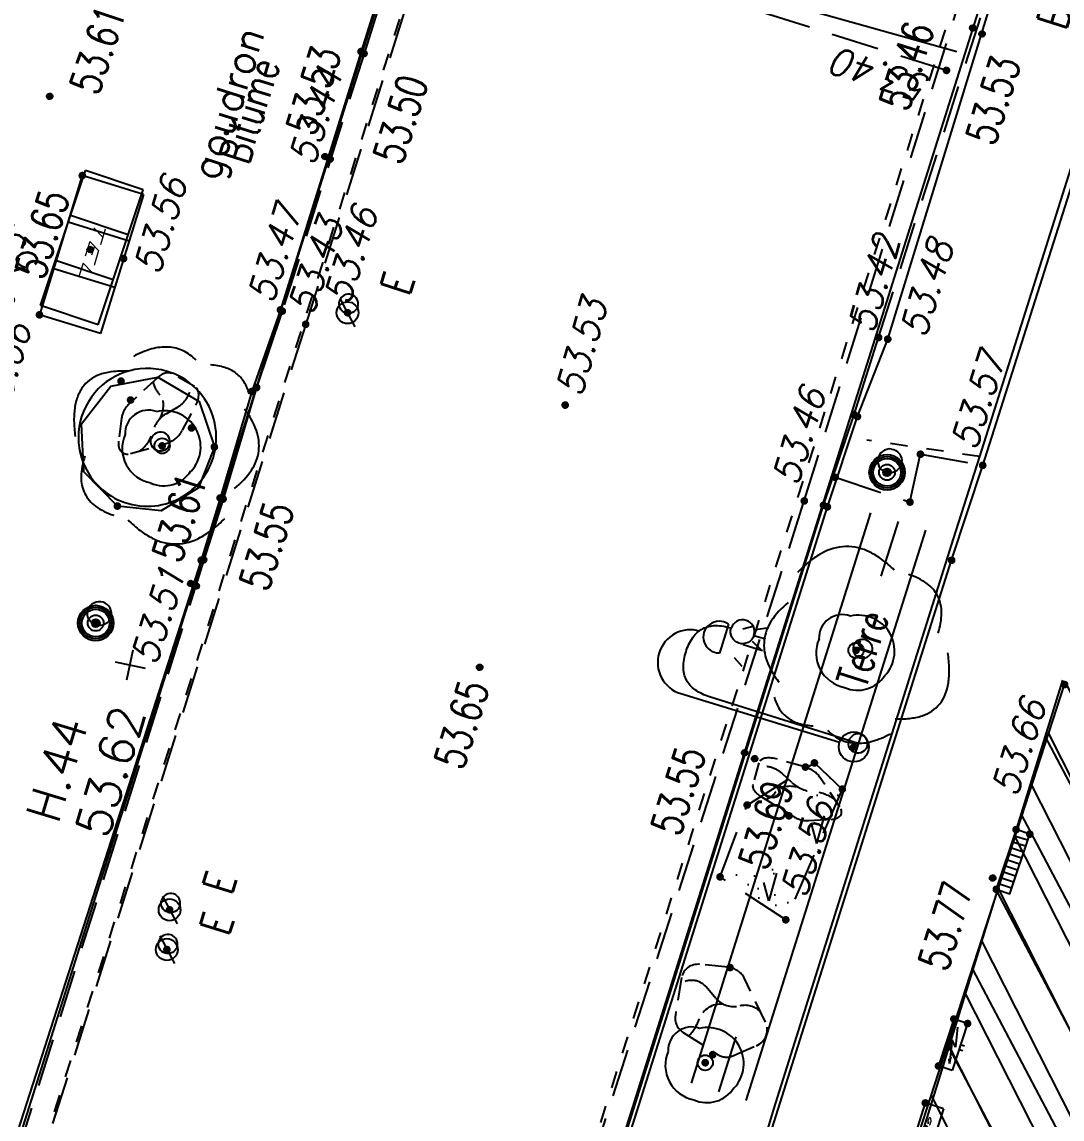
# Model space of a CAD drawing. Extents: x 661843 to 662062, y 6866352 to 6866909.
# Drawn here: x 661997.71 to 662008.56, y 6866813.53 to 6866824.98 of the extents above; entities that cross this region are included whole.
import ezdxf
from ezdxf.enums import TextEntityAlignment as Align

# ---------------------------------------------------------------- set-up
doc = ezdxf.new("R2010")
doc.units = 0
for name, pattern in [('CACHE', [0.375, 0.25, -0.125]), ('CONTINU', [0]), ('DISCONTINU', [0.75, 0.5, -0.25]), ('JSI_MCL0', [1, 0.5, 0.5]), ('JSI_TCO', [1, 0.5, 0.5]), ('JSI_TCO2', [1, 0.5, 0.5]), ('JSI_TIC', [0.2, 0.08, 0.01, -0.1, 0.01])]:
    doc.linetypes.add(name, pattern=pattern)
doc.layers.get('0').update_dxf_attribs({"linetype": 'CONTINUOUS'})
for name, color, linetype in [('ALTI', 140, 'CONTINUOUS'), ('BATI', 6, 'CONTINUOUS'), ('BORDURE', 7, 'CONTINU'), ('GEO_AEP_S', 4, 'CONTINUOUS'), ('GEO_ALTI-PIC', 7, 'CONTINUOUS'), ('GEO_ALTI-PIC_SANSZ', 30, 'CONTINUOUS'), ('GEO_ALTICOT', 7, 'CONTINUOUS'), ('GEO_ARBRES', 3, 'CONTINUOUS'), ('GEO_BATI_DUR', 44, 'CONTINUOUS'), ('GEO_BATI_HACHURE', 44, 'CONTINUOUS'), ('GEO_BORDURE', 7, 'CONTINUOUS'), ('GEO_CHANGE_REVET', 252, 'DISCONTINU'), ('GEO_CHANGE_REVET_TEXTE', 252, 'CONTINUOUS'), ('GEO_ECL_S', 30, 'CONTINUOUS'), ('GEO_EDF_S', 1, 'CONTINUOUS'), ('GEO_GDF_S', 30, 'CONTINUOUS'), ('GEO_HAIE_BORD', 3, 'DISCONTINU'), ('GEO_HAIE_S', 3, 'CONTINUOUS'), ('GEO_LIGNE_PARKING', 252, 'DISCONTINU'), ('GEO_MOB_URB_S', 7, 'CONTINUOUS'), ('GEO_ROCHER', 252, 'CACHE'), ('GEO_SOUPIRAIL', 42, 'CONTINUOUS'), ('GEO_TEL_S', 6, 'CONTINUOUS'), ('GEO_TROTTOIR_BAS', 7, 'CONTINUOUS'), ('GEO_TROTTOIR_BATEAU', 7, 'DISCONTINU'), ('GEO_TROTTOIR_HAUT', 252, 'CONTINUOUS'), ('HACHURE', 7, 'CONTINUOUS'), ('MARQUAGE', 7, 'CONTINUOUS'), ('MOB', 6, 'CONTINUOUS'), ('NUMEROS', 1, 'CONTINUOUS'), ('OBJDIVERS', 104, 'CONTINUOUS'), ('OBJEAU', 4, 'CONTINUOUS'), ('OBJEP', 220, 'CONTINUOUS'), ('POINTS-POLYGO', 7, 'CONTINUOUS'), ('POLYGO', 240, 'CONTINUOUS'), ('TEXTE', 7, 'CONTINUOUS'), ('VEGETATION', 3, 'CONTINUOUS'), ('VOIRIE', 7, 'CONTINUOUS'), ('Z', 4, 'CONTINUOUS')]:
    doc.layers.add(name, color=color, linetype=linetype)
doc.styles.add('36-2', font='romans.shx', dxfattribs={"height": 0.36})
doc.styles.add('ROMANS', font='romans.shx', dxfattribs={"width": 0.95, "oblique": 13.5, "height": 5})
doc.styles.get("Standard").update_dxf_attribs({"font": 'romans.shx'})
doc.linetypes.add('JSI_HAIED', pattern='A,0.48,0.06,-0.1,[138,jsi_form.shx,S=0.05,R=0,X=-0.1,Y=0],0.06', length=0.7)
doc.linetypes.add('JSI_HAIEG', pattern='A,0.48,0.06,-0.1,[137,jsi_form.shx,S=0.05,R=0,X=-0.1,Y=0],0.06', length=0.7)
doc.linetypes.add('JSI_MUD', pattern='A,0.0001,[130,jsi_form.shx,S=0.5,R=0,X=0.875,Y=0],-0.75', length=0.7501)
doc.linetypes.add('JSI_MUG', pattern='A,0.0001,[130,jsi_form.shx,S=0.5,R=0,X=-0.125,Y=0],-0.75', length=0.7501)

# ---------------------------------------------------------------- blocks, each defined once
blk = doc.blocks.new('PTTOPO')
at = {"color": 0, "const_width": 0.04}
blk.add_lwpolyline([(0, 0.02, 1), (0, -0.02, 1)], format="xyb", close=True, dxfattribs=at)
at = {"color": 0}
blk.add_point((0, 0), dxfattribs=at)
at = {"layer": 'GEO_ALTICOT', "style": 'ROMANS', "oblique": 13.5, "width": 0.95}
blk.add_attdef('ALT', text='', height=0.28, dxfattribs=at).set_placement((0.1, -0.1), align=Align.TOP_LEFT)
blk = doc.blocks.new('P915', base_point=(80.25, 33))
for radius in [0.247, 0.22, 0.192, 0.11, 0.055]:
    blk.add_circle((80.25, 33), radius)
blk = doc.blocks.new('P401')
blk.add_circle((0, 0), 0.1062)
for centre, radius, start, end in [((-0.054, 0.054), 0.4878, 83.66, 186.35), ((0.108, 0.2322), 0.3258, 357.14, 109.34), ((0, -0.0378), 0.5004, 244.27, 30.44), ((-0.0972, -0.054), 0.4464, 173.05, 254.63)]:
    blk.add_arc(centre, radius, start, end)
blk = doc.blocks.new('P501', base_point=(67.75, 30))
for p, q in [((67.75, 30.209), (67.75, 32.519)), ((68.869, 32.169), (68.449, 32.169)), ((68.449, 31.959), (68.365, 31.819)), ((68.869, 31.959), (68.953, 31.819)), ((68.659, 31.889), (68.659, 31.609))]:
    blk.add_line(p, q)
blk.add_circle((67.75, 30), 0.209)
for centre, radius, start, end in [((68.205, 32.52), 0.454, 0.01, 180), ((68.66, 32.24), 0.221, 341.57, 198.44)]:
    blk.add_arc(centre, radius, start, end)
blk = doc.blocks.new('P210')
at = {"layer": 'GEO_ROCHER', "linetype": 'CACHE'}
for p, q in [((0.525, 0.474), (0.088, 0.169)), ((0.968, 0.21), (0.804, 0.429)), ((0.818, -0.346), (0.987, 0.048)), ((0.001, -0.021), (0.031, -0.315)), ((0.371, -0.082), (0.266, -0.205)), ((0.215, -0.475), (0.649, -0.462))]:
    blk.add_line(p, q, dxfattribs=at)
for centre, radius, start, end in [((0.642, 0.308), 0.203, 36.7123, 124.9313), ((0.594, 0.275), 0.215, 144.1733, 206.9533), ((0.206, 0), 0.206, 124.9313, 185.91), ((0.193, 0.071), 0.235, 319.4796, 26.9533), ((0.837, 0.112), 0.163, 336.8774, 36.7123), ((0.667, 0.041), 0.252, 188.1633, 262.2943), ((0.41, -0.328), 0.189, 139.4796, 230.284), ((0.559, -0.761), 0.557, 59.0334, 82.2943), ((0.209, -0.296), 0.179, 185.91, 271.7277), ((0.643, -0.271), 0.191, 271.7277, 336.8774)]:
    blk.add_arc(centre, radius, start, end, dxfattribs=at)
blk = doc.blocks.new('P322')
for p, q in [((0, 1), (1, 1)), ((0, 1), (0, 0)), ((1, 1), (1, 0)), ((0, 0), (1, 0))]:
    blk.add_line(p, q)
at = {"flags": 128}
for points in [[(0.45, 1), (0.45, 1.28)], [(0.55, 1), (0.55, 1.28)]]:
    blk.add_lwpolyline(points, dxfattribs=at)
at = {"style": 'ROMANS', "oblique": 13.5, "width": 0.95}
blk.add_text('GDF', height=0.2, dxfattribs=at).set_placement((0.205, 0.413))
blk = doc.blocks.new('P337')
for p, q in [((0, 1), (1, 1)), ((0, 1), (0, 0)), ((1, 1), (1, 0)), ((0.133, 0.423), (0.532, 0.713)), ((0.532, 0.713), (0.41, 0.338)), ((0.41, 0.338), (0.885, 0.683)), ((0.885, 0.683), (0.743, 0.637)), ((0.885, 0.683), (0.797, 0.562)), ((0, 0), (1, 0))]:
    blk.add_line(p, q)
at = {"flags": 128}
for points in [[(0.45, 1), (0.45, 1.28)], [(0.55, 1), (0.55, 1.28)]]:
    blk.add_lwpolyline(points, dxfattribs=at)
blk = doc.blocks.new('P347')
blk.add_lwpolyline([(0, 0), (1, 0), (1, 1), (0, 1)], close=True)
at = {"flags": 128}
for points in [[(0.1, 0.1), (0.1, 0.9)], [(0.2, 0.1), (0.2, 0.9)], [(0.3, 0.1), (0.3, 0.9)], [(0.4, 0.1), (0.4, 0.9)], [(0.5, 0.1), (0.5, 0.9)], [(0.6, 0.1), (0.6, 0.9)], [(0.7, 0.1), (0.7, 0.9)], [(0.8, 0.1), (0.8, 0.9)], [(0.9, 0.1), (0.9, 0.9)]]:
    blk.add_lwpolyline(points, dxfattribs=at)
blk = doc.blocks.new('P091', base_point=(30.25, 66))
blk.add_line((30.326, 66.076), (30.172, 65.922))
blk.add_circle((30.25, 66), 0.076)
blk = doc.blocks.new('P383')
for p, q in [((0, 1), (1, 1)), ((0, 1), (0, 0)), ((0.333, 0), (0.333, 1)), ((0.666, 0), (0.666, 1)), ((1, 1), (1, 0)), ((0, 0), (1, 0))]:
    blk.add_line(p, q)
at = {"style": 'ROMANS', "oblique": 13.5, "width": 0.95}
blk.add_text('TEL', height=0.2, dxfattribs=at).set_placement((0.2543, 0.4135))
blk = doc.blocks.new('$B_200')
at = {"color": 0, "linetype": 'BYBLOCK', "flags": 128}
for points in [[(0, -0.5, -0.414214), (-0.5, 0, -0.414214), (0, 0.5)], [(0, -0.5, 0.414214), (0.5, 0, 0.414214), (0, 0.5)]]:
    blk.add_lwpolyline(points, format="xyb", dxfattribs=at)
blk = doc.blocks.new('$B_220')
at = {"color": 0, "linetype": 'BYBLOCK', "flags": 128}
for points in [[(0.2972, 0.2716, 0.039633), (0.2729, 0.3437, 0.053426), (0.2409, 0.4008, 0.147584), (0.1538, 0.4704, 0.071882), (0.0987, 0.4828, 0.058066), (0.0359, 0.4803, 0.043501), (-0.0346, 0.4629, 0.032041), (-0.1128, 0.4306)], [(-0.195, 0.3513, 0.077685), (-0.3026, 0.3364, 0.115926), (-0.3794, 0.2917, 0.119307), (-0.4255, 0.2171, 0.082378), (-0.4409, 0.1128)], [(0.4613, -0.0462, 0.087593), (0.487, 0.0333, 0.096392), (0.4819, 0.1128, 0.080457), (0.446, 0.1922, 0.056881), (0.3794, 0.2716)], [(-0.4409, 0.0334, 0.03619), (-0.4742, -0.0436, 0.046233), (-0.4922, -0.1156, 0.121403), (-0.4819, -0.2447, 0.119181), (-0.4102, -0.354, 0.044648), (-0.3512, -0.4012, 0.034835), (-0.2769, -0.4434)], [(0.3794, -0.3641, 0.076898), (0.4306, -0.3193, 0.090424), (0.4613, -0.2646, 0.083207), (0.4715, -0.2001, 0.062964), (0.4613, -0.1256)], [(-0.1128, -0.4434, 0.078382), (0.005, -0.498, 0.113914), (0.1127, -0.503, 0.115194), (0.21, -0.4583, 0.080222), (0.2972, -0.3641)]]:
    blk.add_lwpolyline(points, format="xyb", dxfattribs=at)
blk = doc.blocks.new('$Y_001')
at = {"color": 0, "linetype": 'BYBLOCK', "flags": 128}
for points in [[(0, -0.5), (0, 0.5)], [(-0.5, 0), (0.5, 0)]]:
    blk.add_lwpolyline(points, dxfattribs=at)
blk = doc.blocks.new('TCPOINT')
at = {"color": 0}
blk.add_point((0, 0), dxfattribs=at)
at = {"layer": 'NUMEROS', "style": '36-2'}
blk.add_attdef('MAT', (0.1, 0.1), '', height=0.36, dxfattribs=at)
at = {"layer": 'Z', "style": 'ROMANS'}
blk.add_attdef('ALT', text='', height=0.36, dxfattribs=at).set_placement((0.1, -0.1), align=Align.TOP_LEFT)
blk = doc.blocks.new('$B_130')
at = {"color": 0, "linetype": 'BYBLOCK', "flags": 128}
for points in [[(0, 0), (0, 0.8125, -0.08), (0.0117, 0.8945, -0.117647), (0.0469, 0.9531, -0.117647), (0.1055, 0.9883, -0.08), (0.1875, 1, -0.08), (0.2695, 0.9883, -0.117647), (0.3281, 0.9531, -0.117647), (0.3633, 0.8945, -0.08), (0.375, 0.8125)], [(0.375, 0.6875, -0.414214), (0.3125, 0.75, -0.414214), (0.375, 0.8125)], [(0.375, 0.6875, 0.414214), (0.4375, 0.75, 0.414214), (0.375, 0.8125)]]:
    blk.add_lwpolyline(points, format="xyb", dxfattribs=at)
for points in [[(0.3438, 0.6875), (0.3125, 0.625)], [(0.375, 0.6875), (0.375, 0.625)], [(0.4063, 0.6875), (0.4375, 0.625)]]:
    blk.add_lwpolyline(points, dxfattribs=at)
blk = doc.blocks.new('$B_001')
at = {"color": 0, "linetype": 'BYBLOCK', "flags": 128}
for points in [[(0, 0), (0, 1)], [(0, 1), (1, 1)], [(1, 0), (1, 1)], [(0, 0), (1, 0)]]:
    blk.add_lwpolyline(points, dxfattribs=at)
blk = doc.blocks.new('$B_210')
at = {"linetype": 'CONTINUOUS'}
blk.add_hatch(color=0, dxfattribs=at).paths.add_polyline_path([(0, -0.5, -1), (0, 0.5, -1)])
at = {"color": 0, "linetype": 'BYBLOCK', "flags": 128}
blk.add_lwpolyline([(0, -0.5, -1), (0, 0.5, -1)], format="xyb", close=True, dxfattribs=at)

msp = doc.modelspace()

# ---------------------------------------------------------------- hatches: boundary and pattern name
at = {"layer": 'GEO_BATI_HACHURE'}
h = msp.add_hatch(dxfattribs=at)
h.set_pattern_fill('_U', color=256, scale=0.4, angle=116.8693, style=0, pattern_type=0)
h.set_pattern_definition([(116.869284319, (0, 0), (-0.356815978825, -0.180782624317), [])])
h.paths.add_polyline_path([(662008.079, 6866810.018), (662006.177, 6866810.635), (662008.586, 6866818.061), (662010.488, 6866817.444)])
at = {"layer": 'GEO_HAIE_S'}
h = msp.add_hatch(dxfattribs=at)
h.set_pattern_fill('BROUSS', color=256, scale=0.2, style=0)
h.set_pattern_definition([(74.475889, (0, 0), (-0.5000000001, 1.80000000067), [0.3, -1.56815417]), (74.475889, (0.5, 0.6), (-0.5000000001, 1.80000000067), [0.3, -1.56815417]), (74.475889, (1, 1.2), (-0.5000000001, 1.80000000067), [0.3, -1.56815417]), (105.524111, (0, 0), (-1.00000000041, 5e-11), [0.2, -1.66815417]), (105.524111, (0.5, 0.6), (-1.00000000041, 5e-11), [0.2, -1.66815417]), (105.524111, (1, 1.2), (-1.00000000041, 5e-11), [0.2, -1.66815417]), (0, (0.0604, 0.0645), (0.5, 0.6), [0, -1]), (0, (0.19574, 0.1429), (0.5, 0.6), [0, -1]), (0, (0.1562, 0.2507), (0.5, 0.6), [0, -1]), (0, (0.3103, 0.2654), (0.5, 0.6), [0, -1]), (0, (0.21864, 0.5055), (0.5, 0.6), [0, -1]), (0, (0.0491, 0.28726), (0.5, 0.6), [0, -1]), (0, (0.0375, 0.3291), (0.5, 0.6), [0, -1]), (0, (0.0042, 0.5055), (0.5, 0.6), [0, -1]), (0, (-0.1041, 0.0351), (0.5, 0.6), [0, -1]), (0, (-0.1145, 0.1331), (0.5, 0.6), [0, -1]), (0, (-0.1957, 0.0253), (0.5, 0.6), [0, -1]), (0, (-0.21654, 0.1723), (0.5, 0.6), [0, -1]), (0, (-0.1499, 0.2654), (0.5, 0.6), [0, -1]), (0, (-0.177, 0.3585), (0.5, 0.6), [0, -1]), (0, (-0.2561, 0.4761), (0.5, 0.6), [0, -1]), (0, (-0.0541, 0.3878), (0.5, 0.6), [0, -1]), (0, (-0.3373, 0.2752), (0.5, 0.6), [0, -1]), (0, (-0.36646, 0.089), (0.5, 0.6), [0, -1]), (0, (-0.1498, -0.05796), (0.5, 0.6), [0, -1]), (0, (-0.0208, -0.09716), (0.5, 0.6), [0, -1]), (0, (-0.10826, -0.20494), (0.5, 0.6), [0, -1]), (0, (0.2103, -0.19514), (0.5, 0.6), [0, -1]), (0, (0.0729, -0.04326), (0.5, 0.6), [0, -1]), (0, (0.19574, -0.01386), (0.5, 0.6), [0, -1])])
h.paths.add_polyline_path([(662005.676, 6866815.606), (662004.99, 6866816.054), (662005.273, 6866816.804), (662005.975, 6866817.243), (662006.266, 6866816.97)])
at = {"layer": 'HACHURE', "linetype": 'CONTINUOUS', "ltscale": 2}
h = msp.add_hatch(dxfattribs=at)
h.set_pattern_fill('_USER', color=256, scale=0.6, angle=117.7717, style=0, pattern_type=0)
h.set_pattern_definition([(117.77167, (661958.265, 6866695.073), (-0.5308869, -0.2795696), [])])
h.paths.add_polyline_path([(662008.564, 6866818.106), (662011.429, 6866817.218), (662009.132, 6866809.81), (662006.267, 6866810.699)])

# ---------------------------------------------------------------- linework, layer by layer
at = {"layer": 'BATI', "linetype": 'JSI_TCO2', "ltscale": 2, "elevation": 57.333, "flags": 128}
msp.add_lwpolyline([(662008.564, 6866818.106), (662006.267, 6866810.699)], dxfattribs=at)
at = {"layer": 'BORDURE', "linetype": 'JSI_TCO', "ltscale": 2, "elevation": 57.333, "flags": 128}
for points in [[(661995.958, 6866807.887), (662005.734, 6866838.844), (662008.226, 6866846.67), (662010.896, 6866855.209), (662018.944, 6866880.767), (662026.904, 6866905.856)], [(662016.739, 6866853.806), (662002.545, 6866808.796), (662000.067, 6866800.869)], [(662010.747, 6866830.09), (662007.699, 6866820.441), (662007.424, 6866819.583)], [(662007.424, 6866819.583), (662005.549, 6866813.63)], [(662005.549, 6866813.63), (662004.903, 6866811.484), (662003.848, 6866812.187)]]:
    msp.add_lwpolyline(points, dxfattribs=at)
msp.add_lwpolyline([(661998.46, 6866820.182, 0.468626), (661999.566, 6866820.18, 0.565334), (661999.163, 6866821.345, 0.71106)], format="xyb", close=True, dxfattribs=at)
at = {"layer": 'GEO_BATI_DUR'}
msp.add_line((662006.177, 6866810.635, 53.711), (662008.586, 6866818.061, 53.656), dxfattribs=at)
at = {"layer": 'GEO_BORDURE'}
for points in [[(662003.679, 6866812.201, 53.648), (662004.892, 6866811.391, 53.606), (662007.407, 6866819.358, 53.553), (662007.731, 6866820.349, 53.573), (662010.188, 6866828.079, 53.509), (662008.805, 6866828.528, 53.35)], [(661998.701, 6866819.924, 53.564), (661998.352, 6866820.282, 53.565), (661998.325, 6866820.781, 53.566), (661998.633, 6866821.175, 53.566), (661999.124, 6866821.268, 53.567), (661999.555, 6866821.015, 53.568), (661999.713, 6866820.541, 53.569), (661999.548, 6866820.113, 53.567), (661999.157, 6866819.874, 53.566), (661998.701, 6866819.924, 53.564)]]:
    msp.add_polyline3d(points, dxfattribs=at)
at = {"layer": 'GEO_CHANGE_REVET'}
for points in [[(662023.086, 6866892.903, 52.663), (662019.468, 6866881.457, 52.781), (662016.691, 6866872.593, 52.867), (662012.998, 6866860.928, 53.004), (662009.927, 6866851.162, 53.095), (662006.539, 6866840.426, 53.237), (662003.947, 6866832.234, 53.341), (662000.666, 6866821.821, 53.457), (661997.257, 6866811.051, 53.582), (661994.332, 6866801.741, 53.688), (661991.206, 6866791.787, 53.782)], [(661996.359, 6866789.874, 53.796), (661999.502, 6866799.924, 53.656), (662002.499, 6866809.485, 53.561), (662005.869, 6866819.978, 53.456), (662009.148, 6866830.532, 53.355), (662011.844, 6866839.062, 53.263), (662015.067, 6866849.273, 53.118), (662018.279, 6866859.463, 53.019), (662021.901, 6866870.944, 52.88), (662024.781, 6866880.055, 52.777), (662028.256, 6866891.105, 52.653)], [(662006.192, 6866820.224, 53.429), (662006.972, 6866819.966, 53.578), (662007.081, 6866820.465, 53.568), (662007.731, 6866820.349, 53.573)]]:
    msp.add_polyline3d(points, dxfattribs=at)
at = {"layer": 'GEO_HAIE_BORD'}
msp.add_polyline3d([(662005.676, 6866815.606, 53.575), (662004.99, 6866816.054, 53.616), (662005.273, 6866816.804, 53.603), (662005.975, 6866817.243, 53.564), (662006.266, 6866816.97, 53.552), (662005.676, 6866815.606, 53.575)], dxfattribs=at)
at = {"layer": 'GEO_LIGNE_PARKING'}
msp.add_polyline3d([(662007.353, 6866824.471, 53.403), (662005.146, 6866825.165, 53.484), (662006.378, 6866825.824, 53.468)], dxfattribs=at)
at = {"layer": 'GEO_TROTTOIR_BAS'}
for points in [[(662005.987, 6866839.561, 53.221), (662005.718, 6866838.71, 53.234), (662003.692, 6866832.31, 53.309), (662001.481, 6866825.31, 53.39), (662001.275, 6866824.647, 53.395)], [(662000.422, 6866821.959, 53.429), (662000.154, 6866821.161, 53.433), (661999.804, 6866819.997, 53.448), (661999.602, 6866819.363, 53.451)], [(662003.533, 6866811.806, 53.505), (662003.646, 6866812.221, 53.504), (662006.07, 6866819.932, 53.434), (662006.388, 6866820.879, 53.424), (662006.645, 6866821.684, 53.419)]]:
    msp.add_polyline3d(points, dxfattribs=at)
at = {"layer": 'GEO_TROTTOIR_BATEAU'}
for points in [[(662006.645, 6866821.684, 53.419), (662008.46, 6866827.384, 53.355)], [(662001.275, 6866824.647, 53.395), (662000.422, 6866821.959, 53.429)], [(661999.602, 6866819.363, 53.451), (661997.256, 6866811.895, 53.55)]]:
    msp.add_polyline3d(points, dxfattribs=at)
at = {"layer": 'GEO_TROTTOIR_HAUT'}
for points in [[(662010.625, 6866854.346, 53.11), (662009.626, 6866851.261, 53.143), (662008.768, 6866848.493, 53.167), (662008.586, 6866847.875, 53.245), (662006.94, 6866842.748, 53.324), (662006.743, 6866842.084, 53.245), (662006.265, 6866840.533, 53.262), (662005.962, 6866839.542, 53.255), (662005.681, 6866838.736, 53.367), (662003.671, 6866832.311, 53.445), (662001.454, 6866825.335, 53.523), (662001.244, 6866824.668, 53.442), (662000.402, 6866821.971, 53.471), (662000.105, 6866821.12, 53.559), (661999.773, 6866820.008, 53.584), (661999.576, 6866819.359, 53.507), (661997.186, 6866811.936, 53.599), (661997.049, 6866811.358, 53.658), (661994.048, 6866801.844, 53.788), (661992.951, 6866798.334, 53.828), (661992.754, 6866797.703, 53.738), (661991.977, 6866795.196, 53.76), (661991.708, 6866794.401, 53.871), (661990.949, 6866791.936, 53.91)], [(661996.632, 6866789.82, 53.893), (661999.759, 6866799.726, 53.769), (662000.014, 6866800.508, 53.673), (662000.961, 6866803.551, 53.641), (662001.072, 6866803.953, 53.714), (662003.558, 6866811.766, 53.566), (662003.679, 6866812.201, 53.648), (662006.11, 6866819.915, 53.572), (662006.424, 6866820.858, 53.564), (662006.74, 6866821.666, 53.48), (662008.494, 6866827.378, 53.416), (662009.456, 6866830.437, 53.456), (662012.148, 6866838.998, 53.361), (662015.35, 6866849.201, 53.232), (662015.547, 6866849.88, 53.164), (662016.75, 6866853.685, 53.188)]]:
    msp.add_polyline3d(points, dxfattribs=at)
at = {"layer": 'MARQUAGE', "linetype": 'JSI_MCL0', "ltscale": 2, "elevation": 57.333, "flags": 128}
msp.add_lwpolyline([(662012.603, 6866841.275), (662010.576, 6866841.911), (662011.934, 6866839.252), (662009.234, 6866837.831), (662010.597, 6866835.035), (662007.872, 6866833.573), (662009.291, 6866830.867), (662006.598, 6866829.449), (662008.092, 6866826.745), (662005.311, 6866825.273), (662007.461, 6866824.669)], dxfattribs=at)
at = {"layer": 'VEGETATION', "linetype": 'JSI_HAIEG', "ltscale": 2, "elevation": 57.333, "flags": 128}
msp.add_lwpolyline([(662004.691, 6866813.901), (662006.565, 6866819.854)], dxfattribs=at)
at = {"layer": 'VEGETATION', "linetype": 'JSI_MUD', "ltscale": 0.6, "elevation": 57.333, "flags": 128}
msp.add_lwpolyline([(662006.671, 6866819.191), (662006.852, 6866819.764)], dxfattribs=at)
at = {"layer": 'VEGETATION', "linetype": 'JSI_HAIED', "ltscale": 2, "elevation": 57.333, "flags": 128}
msp.add_lwpolyline([(662005.263, 6866813.721), (662007.138, 6866819.674)], dxfattribs=at)
at = {"layer": 'VEGETATION', "linetype": 'JSI_MUG', "ltscale": 0.6, "elevation": 57.333, "flags": 128}
msp.add_lwpolyline([(662004.977, 6866813.811), (662005.157, 6866814.383)], dxfattribs=at)
at = {"layer": 'VOIRIE', "linetype": 'JSI_TIC', "ltscale": 2, "elevation": 57.333, "flags": 128}
for points in [[(661996.215, 6866807.805), (662005.992, 6866838.762), (662008.483, 6866846.589), (662011.154, 6866855.129), (662019.201, 6866880.685), (662027.176, 6866905.82)], [(662016.481, 6866853.888), (662002.287, 6866808.876), (661999.81, 6866800.95)], [(662007.699, 6866820.441), (662006.523, 6866820.613)]]:
    msp.add_lwpolyline(points, dxfattribs=at)

# ---------------------------------------------------------------- block references
at = {"layer": 'ALTI', "linetype": 'CONTINUOUS'}
for p, xscale, yscale, rotation in [((662007.628, 6866824.914, 57.333), 0.0600000002434428, 0.0600000002434428, 252.4972971764708), ((662007.724, 6866824.852, 57.333), 0.0600000002434428, 0.0600000002434428, 252.4972971764708), ((661997.994, 6866824.2, 57.333), 0.059999999835597, 0.059999999835597, 71.4311571172396), ((662000.867, 6866823.572, 57.333), 0.0599999996982311, 0.0599999996982311, 72.47389972683622), ((662000.921, 6866823.544, 57.333), 0.0599999996982311, 0.0599999996982311, 72.47389972683622), ((661998.417, 6866822.602, 57.333), 0.0600000002473174, 0.0600000002473174, 125.914519087973), ((661999.467, 6866819.116, 57.333), 0.0599999996982311, 0.0599999996982311, 72.47389972683622), ((661999.523, 6866819.091, 57.333), 0.0599999996982311, 0.0599999996982311, 72.47389972683622), ((662002.481, 6866818.241, 57.333), 0.0600000002747528, 0.0600000002747528, 252.4972882103877), ((662005.246, 6866817.349, 57.333), 0.0600000002434428, 0.0600000002434428, 252.4972971764708), ((662005.35, 6866817.288, 57.333), 0.0600000002434428, 0.0600000002434428, 252.4972971764708), ((662007.835, 6866816.042, 57.333), 0.0600000001128823, 0.0600000001128823, 252.7716738233557)]:
    msp.add_blockref('$B_210', p, dxfattribs=dict(at, xscale=xscale, yscale=yscale, rotation=rotation))
at = {"layer": 'GEO_AEP_S', "xscale": 1.500000000352685, "yscale": 1.500000000352685, "zscale": 1.500000000352685, "rotation": 72.90000000290615}
for p in [(662001.103, 6866821.942), (661999.246, 6866815.71, 53.561), (661999.218, 6866815.295)]:
    msp.add_blockref('P091', p, dxfattribs=at)
at = {"layer": 'GEO_ALTI-PIC'}
ref = msp.add_blockref('PTTOPO', (662001.244, 6866824.668, 53.442), dxfattribs=at)
ref.add_attrib('ALT', '53.44', dxfattribs={"layer": 'GEO_ALTICOT', "height": 0.28, "rotation": 72.6634, "style": 'ROMANS', "oblique": 13.5, "width": 0.95}).set_placement((662000.484, 6866823.549, 53.442), align=Align.TOP_LEFT)
for p in [(662001.275, 6866824.647, 53.395), (661998.335, 6866823.373, 53.57), (661997.888, 6866821.92, 53.59), (661998.739, 6866821.228, 53.572), (662000.154, 6866821.161, 53.433), (661998.839, 6866821.031, 53.566), (662000.105, 6866821.12, 53.559), (662006.388, 6866820.879, 53.424), (662006.424, 6866820.858, 53.564), (661999.475, 6866820.739, 53.572), (661999.168, 6866820.552, 53.584), (661999.713, 6866820.541, 53.569), (662007.081, 6866820.465, 53.568), (662006.192, 6866820.224, 53.429), (662006.733, 6866820.276, 53.625), (661999.773, 6866820.008, 53.584), (661999.804, 6866819.997, 53.448), (661998.701, 6866819.924, 53.564), (662006.07, 6866819.932, 53.434), (662006.11, 6866819.915, 53.572), (662006.972, 6866819.966, 53.578), (661999.602, 6866819.363, 53.451), (662007.407, 6866819.358, 53.553), (661998.475, 6866818.703, 53.571), (662006.409, 6866818.418, 53.564), (662006.386, 6866817.41, 53.583), (662005.975, 6866817.243, 53.564), (662005.881, 6866817.2, 53.583), (662006.266, 6866816.97, 53.552), (662005.273, 6866816.804, 53.603), (662008.079, 6866816.547, 53.696), (662008.222, 6866816.5, 53.696), (662004.99, 6866816.054, 53.616), (662007.873, 6866815.924, 53.691), (661999.246, 6866815.71, 53.561), (662005.676, 6866815.606, 53.575), (662005.094, 6866815.107, 53.609), (662004.913, 6866814.198, 53.658), (662004.835, 6866814.114, 53.58)]:
    msp.add_blockref('PTTOPO', p, dxfattribs=at)
ref = msp.add_blockref('PTTOPO', (662007.353, 6866824.471, 53.403), dxfattribs=at)
ref.add_attrib('ALT', '53.40', dxfattribs={"layer": 'GEO_ALTICOT', "height": 0.28, "rotation": 162.5457, "style": 'ROMANS', "oblique": 13.5, "width": 0.95}).set_placement((662007.124, 6866824.132, 53.403), align=Align.TOP_LEFT)
ref = msp.add_blockref('PTTOPO', (661998.766, 6866822.507, 53.561), dxfattribs=at)
ref.add_attrib('ALT', '53.56', dxfattribs={"layer": 'GEO_ALTICOT', "height": 0.28, "rotation": 72.9, "style": 'ROMANS', "oblique": 13.5, "width": 0.95}).set_placement((661998.866, 6866822.407, 53.561), align=Align.TOP_LEFT)
ref = msp.add_blockref('PTTOPO', (661997.595, 6866822.076, 53.598), dxfattribs=at)
ref.add_attrib('ALT', '53.60', dxfattribs={"layer": 'GEO_ALTICOT', "height": 0.28, "rotation": 125.0393, "style": 'ROMANS', "oblique": 13.5, "width": 0.95}).set_placement((661997.681, 6866822.278, 53.598), align=Align.TOP_LEFT)
ref = msp.add_blockref('PTTOPO', (662000.402, 6866821.971, 53.471), dxfattribs=at)
ref.add_attrib('ALT', '53.47', dxfattribs={"layer": 'GEO_ALTICOT', "height": 0.28, "rotation": 72.6759, "style": 'ROMANS', "oblique": 13.5, "width": 0.95}).set_placement((662000.054, 6866822.108, 53.471), align=Align.TOP_LEFT)
ref = msp.add_blockref('PTTOPO', (662000.666, 6866821.821, 53.457), dxfattribs=at)
ref.add_attrib('ALT', '53.46', dxfattribs={"layer": 'GEO_ALTICOT', "height": 0.28, "rotation": 72.4373, "style": 'ROMANS', "oblique": 13.5, "width": 0.95}).set_placement((662000.85, 6866822.098, 53.457), align=Align.TOP_LEFT)
ref = msp.add_blockref('PTTOPO', (662000.422, 6866821.959, 53.429), dxfattribs=at)
ref.add_attrib('ALT', '53.43', dxfattribs={"layer": 'GEO_ALTICOT', "height": 0.28, "rotation": 71.4532, "style": 'ROMANS', "oblique": 13.5, "width": 0.95}).set_placement((662000.472, 6866821.992, 53.429), align=Align.TOP_LEFT)
ref = msp.add_blockref('PTTOPO', (662006.645, 6866821.684, 53.419), dxfattribs=at)
ref.add_attrib('ALT', '53.42', dxfattribs={"layer": 'GEO_ALTICOT', "height": 0.28, "rotation": 73.9293, "style": 'ROMANS', "oblique": 13.5, "width": 0.95}).set_placement((662006.32, 6866821.791, 53.419), align=Align.TOP_LEFT)
ref = msp.add_blockref('PTTOPO', (662006.74, 6866821.666, 53.48), dxfattribs=at)
ref.add_attrib('ALT', '53.48', dxfattribs={"layer": 'GEO_ALTICOT', "height": 0.28, "rotation": 72.9303, "style": 'ROMANS', "oblique": 13.5, "width": 0.95}).set_placement((662006.863, 6866821.75, 53.48), align=Align.TOP_LEFT)
ref = msp.add_blockref('PTTOPO', (662003.374, 6866820.978, 53.526), dxfattribs=at)
ref.add_attrib('ALT', '53.53', dxfattribs={"layer": 'GEO_ALTICOT', "height": 0.28, "rotation": 74.241, "style": 'ROMANS', "oblique": 13.5, "width": 0.95}).set_placement((662003.271, 6866821.128, 53.526), align=Align.TOP_LEFT)
ref = msp.add_blockref('PTTOPO', (661997.141, 6866820.983, 53.656), dxfattribs=at)
ref.add_attrib('ALT', '53.66', dxfattribs={"layer": 'GEO_ALTICOT', "height": 0.28, "rotation": 72.9, "style": 'ROMANS', "oblique": 13.5, "width": 0.95}).set_placement((661997.241, 6866820.883, 53.656), align=Align.TOP_LEFT)
ref = msp.add_blockref('PTTOPO', (662007.731, 6866820.349, 53.573), dxfattribs=at)
ref.add_attrib('ALT', '53.57', dxfattribs={"layer": 'GEO_ALTICOT', "height": 0.28, "rotation": 72.3712, "style": 'ROMANS', "oblique": 13.5, "width": 0.95}).set_placement((662007.393, 6866820.578, 53.573), align=Align.TOP_LEFT)
ref = msp.add_blockref('PTTOPO', (662005.869, 6866819.978, 53.456), dxfattribs=at)
ref.add_attrib('ALT', '53.46', dxfattribs={"layer": 'GEO_ALTICOT', "height": 0.28, "rotation": 72.7367, "style": 'ROMANS', "oblique": 13.5, "width": 0.95}).set_placement((662005.529, 6866820.206, 53.456), align=Align.TOP_LEFT)
ref = msp.add_blockref('PTTOPO', (661999.576, 6866819.359, 53.507), dxfattribs=at)
ref.add_attrib('ALT', '53.51', dxfattribs={"layer": 'GEO_ALTICOT', "height": 0.28, "rotation": 72.148, "style": 'ROMANS', "oblique": 13.5, "width": 0.95}).set_placement((661998.835, 6866818.336, 53.507), align=Align.TOP_LEFT)
ref = msp.add_blockref('PTTOPO', (662008.586, 6866818.061, 53.656), dxfattribs=at)
ref.add_attrib('ALT', '53.66', dxfattribs={"layer": 'GEO_ALTICOT', "height": 0.28, "rotation": 72.0283, "style": 'ROMANS', "oblique": 13.5, "width": 0.95}).set_placement((662007.817, 6866816.963, 53.656), align=Align.TOP_LEFT)
ref = msp.add_blockref('PTTOPO', (662005.709, 6866816.691, 53.562), dxfattribs=at)
ref.add_attrib('ALT', '53.56', dxfattribs={"layer": 'GEO_ALTICOT', "height": 0.28, "rotation": 72.9, "style": 'ROMANS', "oblique": 13.5, "width": 0.95}).set_placement((662005.616, 6866815.902, 53.562), align=Align.TOP_LEFT)
at = {"layer": 'GEO_ALTI-PIC_SANSZ'}
for p in [(662001.103, 6866821.942), (661999.218, 6866815.295), (662007.43, 6866814.57), (662007.573, 6866814.523), (662007.269, 6866814.08), (662007.132, 6866813.694)]:
    msp.add_blockref('PTTOPO', p, dxfattribs=at)
at = {"layer": 'GEO_ARBRES', "xscale": 0.7499999997312667, "yscale": 0.7499999997312667, "zscale": 0.7499999997312667, "rotation": 72.89999999244598}
for p in [(661999.168, 6866820.552, 53.584), (662006.409, 6866818.418, 53.564), (662004.835, 6866814.114, 53.58)]:
    msp.add_blockref('P401', p, dxfattribs=at)
at = {"layer": 'GEO_ECL_S', "xscale": 0.7499999997312667, "yscale": 0.7499999997312667, "zscale": 0.7499999997312667, "rotation": 72.89999999244598}
msp.add_blockref('P501', (662006.386, 6866817.41, 53.583), dxfattribs=at)
at = {"layer": 'GEO_EDF_S', "xscale": 0.5155163811603409, "yscale": 0.1500821746885777, "rotation": 251.7196952473232}
msp.add_blockref('P337', (662007.43, 6866814.57), dxfattribs=at)
at = {"layer": 'GEO_GDF_S', "xscale": 0.5407559612673616, "yscale": 0.2000000001862645, "rotation": 252.2452369598406}
msp.add_blockref('P322', (662007.132, 6866813.694), dxfattribs=at)
at = {"layer": 'GEO_MOB_URB_S', "xscale": 0.7499999997312667, "yscale": 0.7499999997312667, "zscale": 0.7499999997312667, "rotation": 72.89999999244598}
for p in [(662006.733, 6866820.276, 53.625), (661998.475, 6866818.703, 53.571)]:
    msp.add_blockref('P915', p, dxfattribs=at)
at = {"layer": 'GEO_ROCHER'}
for p, xscale, rotation in [((661999.369, 6866820.699, 53.572), 0.6259504136600481, 147.9247580694972), ((662005.881, 6866817.2, 53.583), 0.5366099230538774, 251.3725915502898), ((662005.094, 6866815.107, 53.609), 0.9270023081660991, 258.7530991585558)]:
    msp.add_blockref('P210', p, dxfattribs=dict(at, xscale=xscale, rotation=rotation))
at = {"layer": 'GEO_SOUPIRAIL', "xscale": 0.6562380813424978, "yscale": 0.1499558510258794, "rotation": 251.7141435405075}
msp.add_blockref('P347', (662008.079, 6866816.547, 53.696), dxfattribs=at)
at = {"layer": 'GEO_TEL_S', "xscale": 1.520210676666593, "yscale": 0.6668585650622845, "rotation": 252.9119572182028}
msp.add_blockref('P383', (661998.335, 6866823.373, 53.57), dxfattribs=at)
at = {"layer": 'MOB', "linetype": 'CONTINUOUS'}
for p, xscale, yscale, rotation in [((662006.761, 6866820.395, 57.333), 0.2500000000121839, 0.2500000000121839, 171.6806360273479), ((661998.514, 6866818.801, 57.333), 0.2499999997845779, 0.2499999997845779, 72.47389979758505)]:
    msp.add_blockref('$B_200', p, dxfattribs=dict(at, xscale=xscale, yscale=yscale, rotation=rotation))
at = {"layer": 'OBJDIVERS', "linetype": 'CONTINUOUS', "yscale": 0.6343000002964403}
for p, xscale, rotation in [((661998.813, 6866822.756, 57.333), 0.49494990695611, 71.62214330631626), ((661998.657, 6866822.286, 57.333), 0.4950450686768038, 71.62569999078197), ((661998.501, 6866821.817, 57.333), 0.49494990695611, 71.62214330631626)]:
    msp.add_blockref('$B_001', p, dxfattribs=dict(at, xscale=xscale, rotation=rotation))
at = {"layer": 'OBJEAU', "linetype": 'CONTINUOUS', "xscale": 0.1999999999440836, "yscale": 0.1999999999440836, "rotation": 72.47391333607281}
for p in [(662001.114, 6866822.035, 57.333), (661999.258, 6866815.781, 57.333), (661999.229, 6866815.353, 57.333)]:
    msp.add_blockref('$B_200', p, dxfattribs=at)
at = {"layer": 'OBJEP', "linetype": 'CONTINUOUS'}
for name, xscale, yscale, rotation in [('$B_130', 2.000000000371361, 2.000000000371361, 72.52145942633831), ('$B_200', 0.1999999995999676, 0.1999999995999676, 72.52145937990902)]:
    msp.add_blockref(name, (662006.43, 6866817.446, 57.333), dxfattribs=dict(at, xscale=xscale, yscale=yscale, rotation=rotation))
at = {"layer": 'POINTS-POLYGO'}
ref = msp.add_blockref('TCPOINT', (661998.834, 6866818.266, 57.333), dxfattribs=dict(at, rotation=359.518964722964))
ref.add_attrib('MAT', 'H.44', (661998.084, 6866816.593, 57.333), dxfattribs={"layer": 'NUMEROS', "height": 0.36, "rotation": 73.342, "style": '36-2'})
ref.add_attrib('ALT', '53.62', dxfattribs={"layer": 'Z', "height": 0.36, "rotation": 73.342, "style": 'ROMANS'}).set_placement((661998.256, 6866816.542, 57.333), align=Align.TOP_LEFT)
at = {"layer": 'POLYGO', "linetype": 'CONTINUOUS', "xscale": 0.3200000000209822, "yscale": 0.3200000000209822, "zscale": 0.3200000000209822, "rotation": 348.0799646896258}
msp.add_blockref('$Y_001', (661998.834, 6866818.266, 110.949), dxfattribs=at)
at = {"layer": 'VEGETATION', "linetype": 'CONTINUOUS'}
for name, p, xscale, yscale, rotation in [('$B_220', (661999.15, 6866820.597, 57.333), 2.000000000302529, 2.000000000302529, 71.97260882499111), ('$B_200', (661999.15, 6866820.597, 57.333), 0.1999999995910542, 0.1999999995910542, 71.97260878053561), ('$B_220', (662006.478, 6866818.435, 57.333), 2.000000000371361, 2.000000000371361, 252.5214594263383), ('$B_200', (662006.478, 6866818.435, 57.333), 0.1999999995999676, 0.1999999995999676, 252.521459379909)]:
    msp.add_blockref(name, p, dxfattribs=dict(at, xscale=xscale, yscale=yscale, rotation=rotation))

# ---------------------------------------------------------------- texts
at = {"layer": 'ALTI', "linetype": 'CONTINUOUS', "width": 0.75}
for s, rotation, p in [('53.61', 71.4312, (661998.197, 6866824.301, 57.333)), ('53.50', 72.4739, (662001.365, 6866823.569, 57.333)), ('53.55', 72.4739, (661999.967, 6866819.116, 57.333))]:
    msp.add_text(s, height=0.32, rotation=rotation, dxfattribs=at).set_placement(p, align=Align.TOP_LEFT)
for s, rotation, p in [('53.46', 72.4973, (662007.23, 6866824.912, 57.333)), ('53.55', 72.4973, (662004.848, 6866817.347, 57.333)), ('53.77', 72.7717, (662007.634, 6866815.937, 57.333))]:
    msp.add_text(s, height=0.32, rotation=rotation, dxfattribs=at).set_placement(p, align=Align.RIGHT)
for s, p in [('53.53', (662000.762, 6866823.773, 57.333)), ('53.61', (661999.363, 6866819.316, 57.333))]:
    msp.add_text(s, height=0.32, rotation=72.4739, dxfattribs=at).set_placement(p)
for s, p in [('53.53', (662007.828, 6866824.651, 57.333)), ('53.69', (662005.455, 6866817.087, 57.333))]:
    msp.add_text(s, height=0.32, rotation=72.4973, dxfattribs=at).set_placement(p, align=Align.TOP_RIGHT)
for rotation, p in [(72.8251, (661998.055, 6866823.205, 57.333)), (72.4973, (662002.433, 6866818.088, 57.333))]:
    msp.add_text('53.65', height=0.32, rotation=rotation, dxfattribs=at).set_placement(p, align=Align.MIDDLE_RIGHT)
at = {"layer": 'GEO_CHANGE_REVET_TEXTE', "insert": (661999.462, 6866823.395), "char_height": 0.3, "width": 12.04286, "attachment_point": 1, "rotation": 72.45}
msp.add_mtext('goudron', dxfattribs=at)
at = {"layer": 'OBJEAU', "linetype": 'CONTINUOUS', "width": 0.75}
for p in [(662001.44, 6866822.204, 57.333), (661999.584, 6866815.95, 57.333), (661999.555, 6866815.522, 57.333)]:
    msp.add_text('E', height=0.32, rotation=72.4739, dxfattribs=at).set_placement(p, align=Align.TOP_LEFT)
at = {"layer": 'TEXTE', "linetype": 'CONTINUOUS', "width": 0.75}
for s, rotation, p in [('Béton', 72.4711, (662008.581, 6866825.366, 57.333)), ('Bitume', 72.4739, (662000.081, 6866824.052, 57.333)), ('Terre', 72.5215, (662006.478, 6866818.435, 57.333))]:
    msp.add_text(s, height=0.32, rotation=rotation, dxfattribs=at).set_placement(p, align=Align.MIDDLE_CENTER)

doc.saveas('drawing.dxf')
